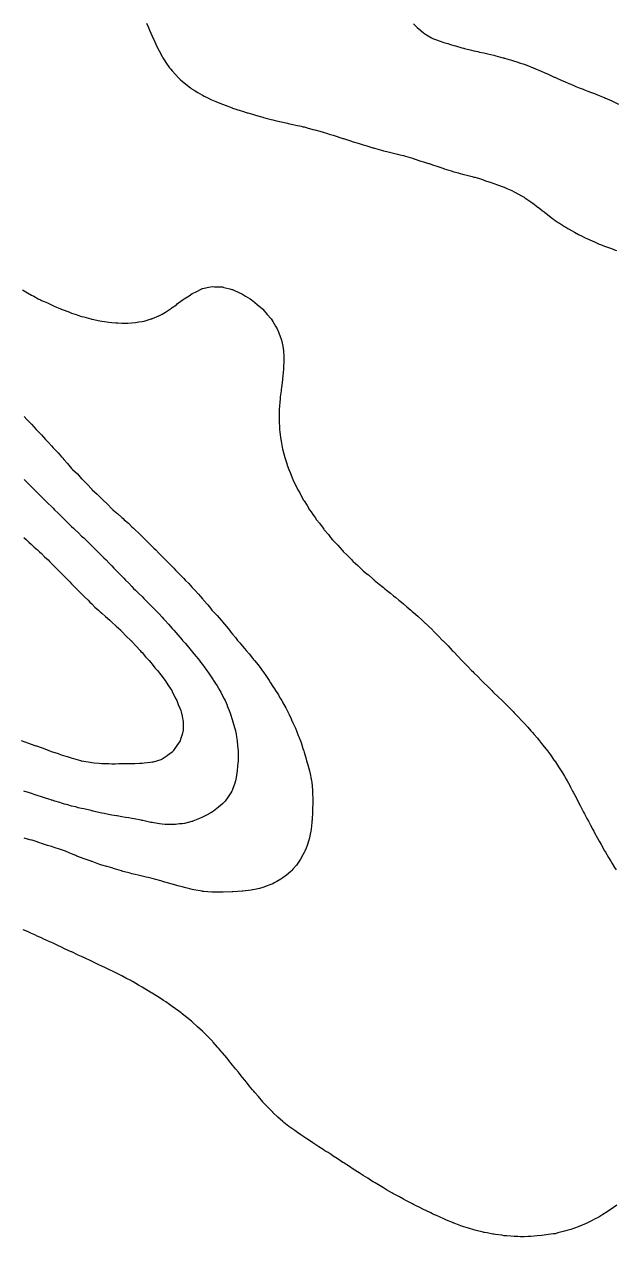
# Model space of a CAD drawing. Extents: x -717078 to -715000, y -984629 to -984000.
# Drawn here: x -715725.2 to -715666.4, y -984364.9 to -984244.2 of the extents above; entities that cross this region are included whole.
import ezdxf

# ---------------------------------------------------------------- set-up
doc = ezdxf.new("R2010")
doc.units = 0
doc.layers.add('buffer_B2_0_1_clip', color=7, linetype='Continuous')

msp = doc.modelspace()

# ---------------------------------------------------------------- linework, layer by layer
at = {"layer": 'buffer_B2_0_1_clip'}
for points in [[(-715713.04, -984244.04), (-715712.86, -984244.5), (-715712.75, -984244.75), (-715712.5, -984245.34), (-715712.45, -984245.45), (-715712.43, -984245.5), (-715712.37, -984245.63), (-715712.13, -984246.13), (-715711.96, -984246.5), (-715711.8, -984246.8), (-715711.5, -984247.37), (-715711.45, -984247.45), (-715711.43, -984247.5), (-715711.29, -984247.71), (-715711.06, -984248.06), (-715710.76, -984248.5), (-715710.64, -984248.64), (-715710.5, -984248.81), (-715710.17, -984249.17), (-715709.88, -984249.5), (-715709.68, -984249.68), (-715709.5, -984249.83), (-715709.13, -984250.13), (-715708.68, -984250.5), (-715708.57, -984250.57), (-715708.5, -984250.62), (-715708.21, -984250.79), (-715707.95, -984250.95), (-715707.5, -984251.21), (-715707.31, -984251.31), (-715706.96, -984251.5), (-715706.64, -984251.64), (-715706.5, -984251.71), (-715706.15, -984251.85), (-715705.94, -984251.94), (-715705.5, -984252.12), (-715705.23, -984252.23), (-715704.52, -984252.5), (-715704.51, -984252.51), (-715704.5, -984252.51), (-715704.49, -984252.51), (-715703.75, -984252.75), (-715703.5, -984252.83), (-715703.03, -984252.97), (-715702.98, -984252.98), (-715702.5, -984253.13), (-715702.21, -984253.21), (-715701.63, -984253.37), (-715701.5, -984253.41), (-715701.43, -984253.43), (-715701.17, -984253.5), (-715700.64, -984253.64), (-715700.5, -984253.67), (-715700.27, -984253.73), (-715699.84, -984253.84), (-715699.5, -984253.92), (-715699.02, -984254.02), (-715698.97, -984254.03), (-715698.5, -984254.14), (-715698.2, -984254.2), (-715697.68, -984254.32), (-715697.5, -984254.36), (-715697.39, -984254.39), (-715696.99, -984254.5), (-715696.6, -984254.6), (-715696.5, -984254.63), (-715696.32, -984254.68), (-715695.82, -984254.82), (-715695.5, -984254.92), (-715695.05, -984255.05), (-715694.9, -984255.1), (-715694.5, -984255.22), (-715694.28, -984255.28), (-715693.62, -984255.5), (-715693.53, -984255.53), (-715693.5, -984255.54), (-715693.45, -984255.55), (-715692.77, -984255.77), (-715692.5, -984255.86), (-715692.01, -984256.01), (-715691.99, -984256.01), (-715691.5, -984256.16), (-715691.24, -984256.24), (-715690.55, -984256.45), (-715690.5, -984256.47), (-715690.47, -984256.47), (-715690.39, -984256.5), (-715689.7, -984256.7), (-715689.5, -984256.76), (-715689.16, -984256.84), (-715688.9, -984256.9), (-715688.5, -984256.99), (-715688.09, -984257.09), (-715687.85, -984257.15), (-715687.5, -984257.24), (-715687.29, -984257.29), (-715686.6, -984257.5), (-715686.52, -984257.52), (-715686.5, -984257.53), (-715686.45, -984257.55), (-715685.78, -984257.78), (-715685.5, -984257.87), (-715685.02, -984258.02), (-715684.96, -984258.04), (-715684.5, -984258.19), (-715684.27, -984258.27), (-715683.57, -984258.5), (-715683.52, -984258.52), (-715683.5, -984258.52), (-715683.46, -984258.54), (-715682.76, -984258.76), (-715682.5, -984258.85), (-715682.03, -984258.97), (-715681.98, -984258.98), (-715681.5, -984259.11), (-715681.19, -984259.19), (-715680.67, -984259.33), (-715680.5, -984259.37), (-715680.4, -984259.4), (-715680.05, -984259.5), (-715679.63, -984259.63), (-715679.5, -984259.68), (-715679.23, -984259.77), (-715678.89, -984259.89), (-715678.5, -984260.03), (-715678.15, -984260.15), (-715677.68, -984260.32), (-715677.5, -984260.39), (-715677.42, -984260.42), (-715677.22, -984260.5), (-715676.73, -984260.73), (-715676.5, -984260.83), (-715676.07, -984261.07), (-715675.75, -984261.25), (-715675.5, -984261.39), (-715675.43, -984261.43), (-715675.32, -984261.5), (-715674.83, -984261.83), (-715674.5, -984262.06), (-715674.26, -984262.26), (-715673.95, -984262.5), (-715673.7, -984262.7), (-715673.5, -984262.85), (-715673.14, -984263.14), (-715672.67, -984263.5), (-715672.57, -984263.57), (-715672.5, -984263.62), (-715672.11, -984263.89), (-715671.98, -984263.98), (-715671.5, -984264.29), (-715671.37, -984264.37), (-715671.15, -984264.5), (-715670.74, -984264.74), (-715670.5, -984264.87), (-715670.09, -984265.09), (-715669.74, -984265.26), (-715669.5, -984265.39), (-715669.42, -984265.42), (-715669.25, -984265.5), (-715668.74, -984265.74), (-715668.5, -984265.84), (-715668.04, -984266.04), (-715667.92, -984266.08), (-715667.5, -984266.25), (-715667.32, -984266.32), (-715666.81, -984266.5), (-715666.59, -984266.59), (-715666.5, -984266.62), (-715666.31, -984266.69)], [(-715686.5, -984244.12), (-715686.31, -984244.31), (-715686.14, -984244.5), (-715685.78, -984244.78), (-715685.5, -984245), (-715685.2, -984245.2), (-715684.72, -984245.5), (-715684.57, -984245.57), (-715684.5, -984245.61), (-715684.32, -984245.68), (-715683.85, -984245.85), (-715683.5, -984245.98), (-715683.09, -984246.09), (-715682.82, -984246.18), (-715682.5, -984246.27), (-715682.32, -984246.32), (-715681.71, -984246.5), (-715681.54, -984246.54), (-715681.5, -984246.55), (-715681.43, -984246.57), (-715680.74, -984246.74), (-715680.5, -984246.8), (-715680.11, -984246.89), (-715679.93, -984246.93), (-715679.5, -984247.02), (-715679.11, -984247.11), (-715678.82, -984247.18), (-715678.5, -984247.25), (-715678.3, -984247.3), (-715677.62, -984247.5), (-715677.52, -984247.52), (-715677.5, -984247.53), (-715677.46, -984247.54), (-715676.75, -984247.75), (-715676.02, -984247.98), (-715675.99, -984247.99), (-715675.5, -984248.15), (-715675.24, -984248.24), (-715674.6, -984248.5), (-715674.53, -984248.53), (-715674.5, -984248.54), (-715674.44, -984248.56), (-715673.82, -984248.82), (-715673.5, -984248.96), (-715673.12, -984249.12), (-715672.65, -984249.35), (-715672.5, -984249.42), (-715672.44, -984249.44), (-715672.33, -984249.5), (-715671.75, -984249.75), (-715671.5, -984249.87), (-715671.05, -984250.05), (-715670.86, -984250.14), (-715670.5, -984250.3), (-715670.36, -984250.36), (-715670.02, -984250.5), (-715669.64, -984250.64), (-715669.5, -984250.7), (-715669.18, -984250.82), (-715668.91, -984250.91), (-715668.5, -984251.07), (-715668.19, -984251.19), (-715667.53, -984251.47), (-715667.5, -984251.48), (-715667.49, -984251.49), (-715667.46, -984251.5), (-715666.79, -984251.79), (-715666.5, -984251.93), (-715666.11, -984252.11)], [(-715725.4, -984270.6), (-715724.89, -984270.89), (-715724.5, -984271.13), (-715724.25, -984271.25), (-715723.81, -984271.5), (-715723.6, -984271.6), (-715723.5, -984271.65), (-715723.22, -984271.78), (-715722.91, -984271.91), (-715722.5, -984272.11), (-715722.22, -984272.22), (-715721.6, -984272.5), (-715721.53, -984272.53), (-715721.5, -984272.54), (-715721.43, -984272.57), (-715720.79, -984272.79), (-715720.5, -984272.92), (-715720.05, -984273.05), (-715719.88, -984273.12), (-715719.5, -984273.25), (-715719.29, -984273.29), (-715718.58, -984273.5), (-715718.52, -984273.52), (-715718.5, -984273.52), (-715718.47, -984273.53), (-715717.68, -984273.68), (-715717.5, -984273.73), (-715717.23, -984273.77), (-715716.81, -984273.81), (-715716.5, -984273.87), (-715716.1, -984273.9), (-715715.9, -984273.9), (-715715.5, -984273.93), (-715715.07, -984273.93), (-715714.91, -984273.91), (-715714.5, -984273.9), (-715714.13, -984273.87), (-715713.8, -984273.8), (-715713.5, -984273.76), (-715713.28, -984273.72), (-715712.58, -984273.5), (-715712.52, -984273.48), (-715712.5, -984273.47), (-715712.45, -984273.45), (-715711.82, -984273.18), (-715711.5, -984273.01), (-715711.17, -984272.83), (-715710.68, -984272.5), (-715710.57, -984272.43), (-715710.5, -984272.37), (-715710.08, -984272.08), (-715709.99, -984272.01), (-715709.5, -984271.63), (-715709.42, -984271.58), (-715709.31, -984271.5), (-715708.81, -984271.19), (-715708.5, -984270.98), (-715708.18, -984270.82), (-715707.55, -984270.5), (-715707.52, -984270.48), (-715707.5, -984270.48), (-715707.47, -984270.47), (-715706.69, -984270.31), (-715706.5, -984270.28), (-715706.29, -984270.29), (-715705.69, -984270.31), (-715705.5, -984270.32), (-715705.36, -984270.36), (-715704.76, -984270.5), (-715704.56, -984270.56), (-715704.5, -984270.57), (-715704.36, -984270.64), (-715703.87, -984270.87), (-715703.5, -984271.04), (-715703.22, -984271.22), (-715702.74, -984271.5), (-715702.6, -984271.6), (-715702.5, -984271.67), (-715702.06, -984272.06), (-715701.52, -984272.5), (-715701.51, -984272.51), (-715701.5, -984272.53), (-715701.06, -984273.06), (-715700.65, -984273.5), (-715700.6, -984273.6), (-715700.5, -984273.74), (-715700.22, -984274.22), (-715700.05, -984274.5), (-715699.89, -984274.89), (-715699.75, -984275.25), (-715699.65, -984275.5), (-715699.62, -984275.62), (-715699.5, -984276.21), (-715699.45, -984276.45), (-715699.45, -984276.5), (-715699.44, -984276.56), (-715699.41, -984277.41), (-715699.41, -984277.5), (-715699.41, -984277.59), (-715699.44, -984278.44), (-715699.44, -984278.5), (-715699.5, -984279.18), (-715699.53, -984279.47), (-715699.53, -984279.5), (-715699.54, -984279.54), (-715699.64, -984280.36), (-715699.65, -984280.5), (-715699.67, -984280.67), (-715699.75, -984281.26), (-715699.77, -984281.5), (-715699.79, -984281.79), (-715699.83, -984282.17), (-715699.85, -984282.5), (-715699.85, -984282.85), (-715699.86, -984283.14), (-715699.87, -984283.5), (-715699.85, -984283.85), (-715699.84, -984284.16), (-715699.82, -984284.5), (-715699.78, -984284.78), (-715699.73, -984285.27), (-715699.7, -984285.5), (-715699.66, -984285.66), (-715699.52, -984286.48), (-715699.51, -984286.5), (-715699.51, -984286.51), (-715699.5, -984286.55), (-715699.29, -984287.29), (-715699.24, -984287.5), (-715699.11, -984287.89), (-715699.05, -984288.05), (-715698.91, -984288.5), (-715698.78, -984288.78), (-715698.51, -984289.49), (-715698.5, -984289.5), (-715698.5, -984289.5), (-715698.5, -984289.51), (-715698.16, -984290.16), (-715698.01, -984290.5), (-715697.82, -984290.82), (-715697.5, -984291.43), (-715697.47, -984291.47), (-715697.46, -984291.5), (-715697.39, -984291.61), (-715697.08, -984292.08), (-715696.83, -984292.5), (-715696.69, -984292.69), (-715696.5, -984292.98), (-715696.28, -984293.28), (-715696.14, -984293.5), (-715695.85, -984293.85), (-715695.5, -984294.34), (-715695.43, -984294.43), (-715695.38, -984294.5), (-715694.97, -984294.97), (-715694.75, -984295.25), (-715694.55, -984295.5), (-715694.53, -984295.53), (-715694.5, -984295.55), (-715694.04, -984296.04), (-715693.64, -984296.5), (-715693.57, -984296.57), (-715693.5, -984296.64), (-715693.06, -984297.06), (-715692.64, -984297.5), (-715692.57, -984297.57), (-715692.5, -984297.64), (-715692.05, -984298.05), (-715691.57, -984298.5), (-715691.53, -984298.53), (-715691.5, -984298.57), (-715691.13, -984298.87), (-715690.99, -984298.99), (-715690.5, -984299.42), (-715690.45, -984299.45), (-715690.4, -984299.5), (-715689.9, -984299.9), (-715689.5, -984300.25), (-715689.36, -984300.36), (-715689.19, -984300.5), (-715688.8, -984300.8), (-715688.5, -984301.07), (-715688.25, -984301.25), (-715687.95, -984301.5), (-715687.7, -984301.7), (-715687.5, -984301.88), (-715687.15, -984302.15), (-715686.76, -984302.5), (-715686.62, -984302.62), (-715686.5, -984302.73), (-715686.08, -984303.08), (-715685.64, -984303.5), (-715685.57, -984303.57), (-715685.5, -984303.63), (-715685.04, -984304.04), (-715684.59, -984304.5), (-715684.55, -984304.55), (-715684.5, -984304.59), (-715684.04, -984305.04), (-715683.61, -984305.5), (-715683.55, -984305.55), (-715683.5, -984305.61), (-715683.05, -984306.05), (-715682.65, -984306.5), (-715682.57, -984306.57), (-715682.5, -984306.65), (-715682.08, -984307.08), (-715681.69, -984307.5), (-715681.6, -984307.6), (-715681.5, -984307.7), (-715681.1, -984308.1), (-715680.72, -984308.5), (-715680.61, -984308.61), (-715680.5, -984308.73), (-715680.11, -984309.11), (-715679.74, -984309.5), (-715679.62, -984309.62), (-715679.5, -984309.74), (-715679.11, -984310.11), (-715678.71, -984310.5), (-715678.61, -984310.61), (-715678.5, -984310.72), (-715678.1, -984311.1), (-715677.69, -984311.5), (-715677.6, -984311.6), (-715677.5, -984311.7), (-715677.09, -984312.09), (-715676.69, -984312.5), (-715676.6, -984312.6), (-715676.5, -984312.71), (-715676.1, -984313.1), (-715675.73, -984313.5), (-715675.62, -984313.62), (-715675.5, -984313.76), (-715675.14, -984314.14), (-715674.82, -984314.5), (-715674.67, -984314.67), (-715674.5, -984314.88), (-715674.21, -984315.21), (-715673.96, -984315.5), (-715673.76, -984315.76), (-715673.5, -984316.09), (-715673.32, -984316.32), (-715673.18, -984316.5), (-715672.89, -984316.89), (-715672.5, -984317.45), (-715672.48, -984317.48), (-715672.46, -984317.5), (-715672.39, -984317.61), (-715672.08, -984318.08), (-715671.81, -984318.5), (-715671.69, -984318.69), (-715671.5, -984319.02), (-715671.32, -984319.32), (-715671.22, -984319.5), (-715670.96, -984319.96), (-715670.88, -984320.12), (-715670.68, -984320.5), (-715670.62, -984320.62), (-715670.5, -984320.84), (-715670.27, -984321.27), (-715670.15, -984321.5), (-715669.93, -984321.93), (-715669.78, -984322.22), (-715669.59, -984322.59), (-715669.5, -984322.76), (-715669.25, -984323.25), (-715669.11, -984323.5), (-715668.9, -984323.9), (-715668.68, -984324.32), (-715668.58, -984324.5), (-715668.5, -984324.65), (-715668.2, -984325.2), (-715668.03, -984325.5), (-715667.84, -984325.84), (-715667.5, -984326.45), (-715667.48, -984326.48), (-715667.47, -984326.5), (-715667.42, -984326.58), (-715667.11, -984327.11), (-715666.87, -984327.5), (-715666.73, -984327.73), (-715666.5, -984328.12), (-715666.35, -984328.35)], [(-715725.21, -984283.21), (-715724.96, -984283.5), (-715724.73, -984283.73), (-715724.5, -984283.97), (-715724.24, -984284.24), (-715724.02, -984284.5), (-715723.76, -984284.76), (-715723.5, -984285.05), (-715723.28, -984285.28), (-715723.09, -984285.5), (-715722.79, -984285.79), (-715722.5, -984286.13), (-715722.32, -984286.32), (-715722.16, -984286.5), (-715721.84, -984286.84), (-715721.5, -984287.24), (-715721.37, -984287.37), (-715721.27, -984287.5), (-715720.9, -984287.9), (-715720.5, -984288.39), (-715720.45, -984288.45), (-715720.4, -984288.5), (-715719.93, -984288.93), (-715719.5, -984289.41), (-715719.45, -984289.45), (-715719.41, -984289.5), (-715718.95, -984289.95), (-715718.5, -984290.46), (-715718.48, -984290.48), (-715718.46, -984290.5), (-715717.95, -984290.95), (-715717.5, -984291.41), (-715717.45, -984291.45), (-715717.41, -984291.5), (-715716.93, -984291.93), (-715716.5, -984292.4), (-715716.45, -984292.45), (-715716.39, -984292.5), (-715715.9, -984292.9), (-715715.5, -984293.28), (-715715.38, -984293.38), (-715715.26, -984293.5), (-715714.85, -984293.85), (-715714.5, -984294.19), (-715714.34, -984294.34), (-715714.18, -984294.5), (-715713.82, -984294.82), (-715713.5, -984295.15), (-715713.32, -984295.32), (-715713.14, -984295.5), (-715712.81, -984295.81), (-715712.5, -984296.14), (-715712.31, -984296.31), (-715712.14, -984296.5), (-715711.81, -984296.81), (-715711.5, -984297.15), (-715711.32, -984297.32), (-715711.15, -984297.5), (-715710.82, -984297.82), (-715710.5, -984298.16), (-715710.33, -984298.33), (-715710.16, -984298.5), (-715709.83, -984298.83), (-715709.5, -984299.19), (-715709.34, -984299.34), (-715709.2, -984299.5), (-715708.85, -984299.85), (-715708.5, -984300.25), (-715708.37, -984300.37), (-715708.26, -984300.5), (-715707.89, -984300.89), (-715707.5, -984301.36), (-715707.43, -984301.43), (-715707.38, -984301.5), (-715706.96, -984301.96), (-715706.7, -984302.3), (-715706.54, -984302.5), (-715706.52, -984302.52), (-715706.5, -984302.55), (-715706.03, -984303.03), (-715705.63, -984303.5), (-715705.57, -984303.57), (-715705.5, -984303.66), (-715705.11, -984304.11), (-715704.81, -984304.5), (-715704.67, -984304.67), (-715704.5, -984304.89), (-715704.21, -984305.21), (-715703.99, -984305.5), (-715703.76, -984305.76), (-715703.5, -984306.09), (-715703.3, -984306.3), (-715703.15, -984306.5), (-715702.84, -984306.84), (-715702.5, -984307.28), (-715702.4, -984307.4), (-715702.31, -984307.5), (-715701.95, -984307.95), (-715701.69, -984308.31), (-715701.55, -984308.5), (-715701.53, -984308.53), (-715701.5, -984308.58), (-715701.11, -984309.11), (-715700.87, -984309.5), (-715700.73, -984309.73), (-715700.5, -984310.1), (-715700.33, -984310.33), (-715700.22, -984310.5), (-715699.94, -984310.94), (-715699.78, -984311.22), (-715699.61, -984311.5), (-715699.57, -984311.57), (-715699.5, -984311.72), (-715699.21, -984312.21), (-715699.07, -984312.5), (-715698.88, -984312.88), (-715698.67, -984313.33), (-715698.59, -984313.5), (-715698.56, -984313.56), (-715698.5, -984313.71), (-715698.25, -984314.25), (-715698.14, -984314.5), (-715697.96, -984314.96), (-715697.9, -984315.1), (-715697.74, -984315.5), (-715697.68, -984315.68), (-715697.5, -984316.26), (-715697.44, -984316.44), (-715697.42, -984316.5), (-715697.38, -984316.62), (-715697.21, -984317.21), (-715697.13, -984317.5), (-715696.99, -984317.99), (-715696.98, -984318.02), (-715696.84, -984318.5), (-715696.78, -984318.78), (-715696.67, -984319.33), (-715696.64, -984319.5), (-715696.62, -984319.62), (-715696.54, -984320.46), (-715696.54, -984320.5), (-715696.54, -984320.54), (-715696.51, -984321.49), (-715696.51, -984321.5), (-715696.51, -984321.51), (-715696.54, -984322.46), (-715696.54, -984322.5), (-715696.54, -984322.54), (-715696.59, -984323.41), (-715696.6, -984323.5), (-715696.62, -984323.62), (-715696.69, -984324.31), (-715696.72, -984324.5), (-715696.78, -984324.78), (-715696.85, -984325.15), (-715696.93, -984325.5), (-715697.08, -984325.92), (-715697.19, -984326.19), (-715697.31, -984326.5), (-715697.37, -984326.63), (-715697.5, -984326.86), (-715697.73, -984327.27), (-715697.88, -984327.5), (-715698.13, -984327.87), (-715698.5, -984328.29), (-715698.6, -984328.4), (-715698.71, -984328.5), (-715699.13, -984328.87), (-715699.5, -984329.14), (-715699.71, -984329.29), (-715700.08, -984329.5), (-715700.35, -984329.65), (-715700.5, -984329.73), (-715700.88, -984329.88), (-715701.05, -984329.95), (-715701.5, -984330.11), (-715701.8, -984330.2), (-715702.29, -984330.29), (-715702.5, -984330.34), (-715702.64, -984330.36), (-715703.46, -984330.46), (-715703.5, -984330.47), (-715703.53, -984330.47), (-715703.96, -984330.5), (-715704.46, -984330.54), (-715704.5, -984330.54), (-715704.54, -984330.54), (-715705.42, -984330.58), (-715705.5, -984330.58), (-715705.58, -984330.58), (-715706.43, -984330.57), (-715706.5, -984330.57), (-715706.57, -984330.57), (-715707.34, -984330.5), (-715707.49, -984330.49), (-715707.5, -984330.49), (-715707.52, -984330.48), (-715708.33, -984330.33), (-715708.5, -984330.31), (-715708.76, -984330.24), (-715709.13, -984330.13), (-715709.5, -984330.04), (-715709.93, -984329.93), (-715710.12, -984329.88), (-715710.5, -984329.79), (-715710.72, -984329.72), (-715711.47, -984329.5), (-715711.49, -984329.49), (-715711.5, -984329.49), (-715711.51, -984329.49), (-715712.27, -984329.27), (-715712.5, -984329.2), (-715712.89, -984329.11), (-715713.07, -984329.07), (-715713.5, -984328.97), (-715713.88, -984328.88), (-715714.19, -984328.81), (-715714.5, -984328.74), (-715714.69, -984328.69), (-715715.36, -984328.5), (-715715.47, -984328.47), (-715715.5, -984328.46), (-715715.55, -984328.45), (-715716.24, -984328.24), (-715716.5, -984328.16), (-715716.97, -984328.03), (-715717.01, -984328.01), (-715717.5, -984327.87), (-715717.78, -984327.78), (-715718.47, -984327.53), (-715718.5, -984327.52), (-715718.51, -984327.51), (-715718.54, -984327.5), (-715719.24, -984327.24), (-715719.5, -984327.14), (-715719.97, -984326.97), (-715720.08, -984326.92), (-715720.5, -984326.76), (-715720.68, -984326.68), (-715721.1, -984326.5), (-715721.39, -984326.39), (-715721.5, -984326.36), (-715721.71, -984326.29), (-715722.15, -984326.15), (-715722.5, -984326.04), (-715722.91, -984325.91), (-715723.18, -984325.82), (-715723.5, -984325.71), (-715723.66, -984325.66), (-715724.12, -984325.5), (-715724.41, -984325.41), (-715724.5, -984325.39), (-715724.65, -984325.35), (-715725.21, -984325.21)], [(-715725.22, -984289.5), (-715724.86, -984289.86), (-715724.5, -984290.2), (-715724.35, -984290.35), (-715724.2, -984290.5), (-715723.85, -984290.85), (-715723.5, -984291.2), (-715723.35, -984291.35), (-715723.2, -984291.5), (-715722.85, -984291.85), (-715722.5, -984292.19), (-715722.35, -984292.35), (-715722.19, -984292.5), (-715721.84, -984292.84), (-715721.5, -984293.18), (-715721.34, -984293.34), (-715721.17, -984293.5), (-715720.83, -984293.83), (-715720.5, -984294.15), (-715720.32, -984294.32), (-715720.14, -984294.5), (-715719.81, -984294.81), (-715719.5, -984295.12), (-715719.3, -984295.3), (-715719.1, -984295.5), (-715718.8, -984295.8), (-715718.5, -984296.09), (-715718.29, -984296.29), (-715718.08, -984296.5), (-715717.79, -984296.79), (-715717.5, -984297.08), (-715717.29, -984297.29), (-715717.08, -984297.5), (-715716.79, -984297.79), (-715716.5, -984298.09), (-715716.3, -984298.3), (-715716.1, -984298.5), (-715715.8, -984298.8), (-715715.5, -984299.12), (-715715.31, -984299.31), (-715715.13, -984299.5), (-715714.82, -984299.82), (-715714.5, -984300.15), (-715714.33, -984300.33), (-715714.16, -984300.5), (-715713.82, -984300.82), (-715713.5, -984301.14), (-715713.32, -984301.32), (-715713.15, -984301.5), (-715712.82, -984301.82), (-715712.5, -984302.16), (-715712.33, -984302.33), (-715712.17, -984302.5), (-715711.84, -984302.84), (-715711.5, -984303.2), (-715711.35, -984303.35), (-715711.22, -984303.5), (-715710.88, -984303.88), (-715710.5, -984304.31), (-715710.41, -984304.41), (-715710.34, -984304.5), (-715709.94, -984304.94), (-715709.5, -984305.46), (-715709.48, -984305.48), (-715709.46, -984305.5), (-715709.22, -984305.78), (-715709.01, -984306.01), (-715708.61, -984306.5), (-715708.56, -984306.56), (-715708.5, -984306.63), (-715708.11, -984307.11), (-715707.79, -984307.5), (-715707.67, -984307.67), (-715707.5, -984307.89), (-715707.24, -984308.24), (-715707.04, -984308.5), (-715706.82, -984308.82), (-715706.5, -984309.33), (-715706.43, -984309.43), (-715706.38, -984309.5), (-715706.19, -984309.81), (-715706.04, -984310.04), (-715705.77, -984310.5), (-715705.67, -984310.67), (-715705.5, -984311.01), (-715705.33, -984311.33), (-715705.23, -984311.5), (-715705.04, -984311.96), (-715705.02, -984312.02), (-715704.82, -984312.5), (-715704.74, -984312.74), (-715704.5, -984313.48), (-715704.5, -984313.5), (-715704.49, -984313.5), (-715704.49, -984313.51), (-715704.27, -984314.27), (-715704.21, -984314.5), (-715704.15, -984314.85), (-715704.1, -984315.1), (-715704.03, -984315.5), (-715703.99, -984315.99), (-715703.99, -984316.01), (-715703.95, -984316.5), (-715703.95, -984316.95), (-715703.95, -984317.05), (-715703.95, -984317.5), (-715703.99, -984317.99), (-715703.99, -984318.01), (-715704.03, -984318.5), (-715704.09, -984318.91), (-715704.14, -984319.14), (-715704.21, -984319.5), (-715704.27, -984319.73), (-715704.5, -984320.34), (-715704.54, -984320.46), (-715704.57, -984320.5), (-715704.68, -984320.68), (-715704.92, -984321.08), (-715705.24, -984321.5), (-715705.36, -984321.64), (-715705.5, -984321.77), (-715705.88, -984322.12), (-715706.38, -984322.5), (-715706.45, -984322.55), (-715706.5, -984322.58), (-715706.67, -984322.67), (-715707.09, -984322.91), (-715707.5, -984323.11), (-715707.77, -984323.23), (-715708.44, -984323.5), (-715708.48, -984323.52), (-715708.5, -984323.52), (-715708.53, -984323.53), (-715709.28, -984323.72), (-715709.5, -984323.76), (-715709.78, -984323.78), (-715710.18, -984323.82), (-715710.5, -984323.85), (-715710.83, -984323.83), (-715711.18, -984323.82), (-715711.5, -984323.8), (-715711.76, -984323.76), (-715712.32, -984323.68), (-715712.5, -984323.65), (-715712.62, -984323.62), (-715713.14, -984323.5), (-715713.43, -984323.43), (-715713.5, -984323.42), (-715713.59, -984323.41), (-715714.27, -984323.27), (-715714.5, -984323.23), (-715714.82, -984323.18), (-715715.13, -984323.13), (-715715.5, -984323.06), (-715715.98, -984322.98), (-715716.02, -984322.98), (-715716.5, -984322.9), (-715716.83, -984322.83), (-715717.25, -984322.75), (-715717.5, -984322.7), (-715717.66, -984322.66), (-715718.34, -984322.5), (-715718.47, -984322.47), (-715718.5, -984322.46), (-715718.55, -984322.45), (-715719.29, -984322.29), (-715719.5, -984322.24), (-715719.84, -984322.16), (-715720.09, -984322.09), (-715720.5, -984322), (-715720.89, -984321.89), (-715721.2, -984321.8), (-715721.5, -984321.72), (-715721.66, -984321.66), (-715722.18, -984321.5), (-715722.42, -984321.42), (-715722.5, -984321.4), (-715722.65, -984321.35), (-715723.19, -984321.19), (-715723.5, -984321.09), (-715723.94, -984320.94), (-715724.11, -984320.89), (-715724.5, -984320.76), (-715724.69, -984320.69), (-715725.24, -984320.5)], [(-715725.26, -984295.26), (-715724.99, -984295.5), (-715724.74, -984295.74), (-715724.5, -984295.95), (-715724.21, -984296.21), (-715723.89, -984296.5), (-715723.69, -984296.69), (-715723.5, -984296.87), (-715723.18, -984297.18), (-715722.84, -984297.5), (-715722.67, -984297.67), (-715722.5, -984297.84), (-715722.17, -984298.17), (-715721.83, -984298.5), (-715721.67, -984298.67), (-715721.5, -984298.84), (-715721.18, -984299.18), (-715720.85, -984299.5), (-715720.68, -984299.68), (-715720.5, -984299.86), (-715720.19, -984300.19), (-715719.87, -984300.5), (-715719.69, -984300.69), (-715719.5, -984300.88), (-715719.19, -984301.19), (-715718.87, -984301.5), (-715718.69, -984301.69), (-715718.5, -984301.86), (-715718.18, -984302.18), (-715717.82, -984302.5), (-715717.66, -984302.66), (-715717.5, -984302.79), (-715717.13, -984303.13), (-715716.69, -984303.5), (-715716.59, -984303.59), (-715716.5, -984303.68), (-715716.08, -984304.08), (-715715.61, -984304.5), (-715715.56, -984304.56), (-715715.5, -984304.61), (-715715.07, -984305.07), (-715714.6, -984305.5), (-715714.56, -984305.56), (-715714.5, -984305.61), (-715714.09, -984306.09), (-715713.67, -984306.5), (-715713.6, -984306.6), (-715713.5, -984306.7), (-715713.14, -984307.14), (-715712.8, -984307.5), (-715712.67, -984307.67), (-715712.5, -984307.86), (-715712.22, -984308.22), (-715711.96, -984308.5), (-715711.77, -984308.77), (-715711.5, -984309.09), (-715711.33, -984309.33), (-715711.2, -984309.5), (-715710.94, -984309.94), (-715710.64, -984310.36), (-715710.54, -984310.5), (-715710.53, -984310.53), (-715710.5, -984310.58), (-715710.21, -984311.21), (-715710.05, -984311.5), (-715709.9, -984311.9), (-715709.74, -984312.26), (-715709.64, -984312.5), (-715709.61, -984312.61), (-715709.5, -984313.06), (-715709.43, -984313.43), (-715709.41, -984313.5), (-715709.41, -984313.59), (-715709.42, -984314.42), (-715709.41, -984314.5), (-715709.43, -984314.57), (-715709.5, -984314.87), (-715709.66, -984315.34), (-715709.72, -984315.5), (-715710.03, -984315.97), (-715710.16, -984316.16), (-715710.4, -984316.5), (-715710.44, -984316.56), (-715710.5, -984316.62), (-715710.95, -984316.95), (-715711.01, -984316.99), (-715711.5, -984317.34), (-715711.62, -984317.38), (-715711.96, -984317.5), (-715712.38, -984317.62), (-715712.5, -984317.64), (-715712.66, -984317.66), (-715713.27, -984317.73), (-715713.5, -984317.75), (-715713.76, -984317.76), (-715714.22, -984317.78), (-715714.5, -984317.79), (-715714.79, -984317.79), (-715715.19, -984317.81), (-715715.5, -984317.81), (-715715.81, -984317.81), (-715716.18, -984317.82), (-715716.5, -984317.82), (-715716.81, -984317.81), (-715717.19, -984317.81), (-715717.5, -984317.8), (-715717.77, -984317.77), (-715718.27, -984317.73), (-715718.5, -984317.71), (-715718.67, -984317.67), (-715719.47, -984317.53), (-715719.5, -984317.52), (-715719.52, -984317.52), (-715719.57, -984317.5), (-715720.28, -984317.28), (-715720.5, -984317.22), (-715720.9, -984317.1), (-715721.05, -984317.05), (-715721.5, -984316.92), (-715721.81, -984316.81), (-715722.37, -984316.63), (-715722.5, -984316.59), (-715722.56, -984316.56), (-715722.73, -984316.5), (-715723.28, -984316.28), (-715723.5, -984316.21), (-715723.95, -984316.05), (-715724.02, -984316.02), (-715724.5, -984315.86), (-715724.76, -984315.76), (-715725.47, -984315.5)], [(-715666.28, -984361.72), (-715666.86, -984362.14), (-715667.4, -984362.5), (-715667.46, -984362.54), (-715667.5, -984362.57), (-715667.66, -984362.66), (-715668.08, -984362.92), (-715668.5, -984363.14), (-715668.73, -984363.27), (-715669.21, -984363.5), (-715669.4, -984363.6), (-715669.5, -984363.64), (-715669.72, -984363.72), (-715670.12, -984363.88), (-715670.5, -984364.02), (-715670.86, -984364.14), (-715671.26, -984364.26), (-715671.5, -984364.33), (-715671.63, -984364.37), (-715672.15, -984364.5), (-715672.43, -984364.57), (-715672.5, -984364.58), (-715672.6, -984364.6), (-715673.3, -984364.7), (-715673.5, -984364.73), (-715673.75, -984364.75), (-715674.2, -984364.8), (-715674.5, -984364.83), (-715674.85, -984364.85), (-715675.14, -984364.86), (-715675.5, -984364.88), (-715675.87, -984364.87), (-715676.14, -984364.86), (-715676.5, -984364.86), (-715676.82, -984364.82), (-715677.21, -984364.79), (-715677.5, -984364.77), (-715677.73, -984364.73), (-715678.35, -984364.65), (-715678.5, -984364.63), (-715678.61, -984364.61), (-715679.18, -984364.5), (-715679.45, -984364.45), (-715679.5, -984364.45), (-715679.57, -984364.43), (-715680.26, -984364.26), (-715680.5, -984364.2), (-715680.94, -984364.06), (-715681.03, -984364.03), (-715681.5, -984363.89), (-715681.78, -984363.78), (-715682.47, -984363.53), (-715682.5, -984363.52), (-715682.51, -984363.51), (-715682.54, -984363.5), (-715683.21, -984363.21), (-715683.5, -984363.1), (-715683.91, -984362.91), (-715684.23, -984362.77), (-715684.5, -984362.65), (-715684.6, -984362.6), (-715684.79, -984362.5), (-715685.27, -984362.27), (-715685.5, -984362.16), (-715685.94, -984361.94), (-715686.17, -984361.83), (-715686.5, -984361.67), (-715686.61, -984361.61), (-715686.8, -984361.5), (-715687.26, -984361.26), (-715687.5, -984361.14), (-715687.91, -984360.91), (-715688.3, -984360.7), (-715688.5, -984360.59), (-715688.56, -984360.56), (-715688.65, -984360.5), (-715689.19, -984360.19), (-715689.5, -984360.01), (-715689.81, -984359.81), (-715690.32, -984359.5), (-715690.44, -984359.44), (-715690.5, -984359.4), (-715690.77, -984359.23), (-715691.05, -984359.05), (-715691.5, -984358.77), (-715691.91, -984358.5), (-715692.5, -984358.14), (-715692.88, -984357.88), (-715693.48, -984357.5), (-715693.49, -984357.49), (-715693.5, -984357.49), (-715693.53, -984357.47), (-715694.1, -984357.1), (-715694.5, -984356.84), (-715694.7, -984356.7), (-715695, -984356.5), (-715695.31, -984356.31), (-715695.5, -984356.18), (-715695.91, -984355.91), (-715696.41, -984355.59), (-715696.5, -984355.53), (-715696.52, -984355.52), (-715696.54, -984355.5), (-715697.12, -984355.12), (-715697.5, -984354.87), (-715697.72, -984354.72), (-715698.04, -984354.5), (-715698.31, -984354.31), (-715698.5, -984354.18), (-715698.89, -984353.89), (-715699.38, -984353.5), (-715699.45, -984353.45), (-715699.5, -984353.4), (-715699.98, -984352.98), (-715700.49, -984352.5), (-715700.5, -984352.5), (-715700.5, -984352.49), (-715700.99, -984351.99), (-715701.44, -984351.5), (-715701.47, -984351.47), (-715701.5, -984351.43), (-715701.93, -984350.93), (-715702.29, -984350.5), (-715702.39, -984350.39), (-715702.5, -984350.26), (-715702.84, -984349.84), (-715703.1, -984349.5), (-715703.29, -984349.29), (-715703.5, -984349.03), (-715703.73, -984348.73), (-715703.9, -984348.5), (-715704.18, -984348.18), (-715704.5, -984347.79), (-715704.62, -984347.62), (-715704.72, -984347.5), (-715705.08, -984347.08), (-715705.5, -984346.56), (-715705.53, -984346.53), (-715705.55, -984346.5), (-715705.9, -984346.1), (-715705.99, -984345.99), (-715706.42, -984345.5), (-715706.46, -984345.46), (-715706.5, -984345.42), (-715706.95, -984344.95), (-715707.38, -984344.5), (-715707.45, -984344.45), (-715707.5, -984344.4), (-715707.97, -984343.97), (-715708.48, -984343.5), (-715708.49, -984343.49), (-715708.5, -984343.49), (-715708.57, -984343.43), (-715709.05, -984343.05), (-715709.5, -984342.68), (-715709.6, -984342.6), (-715709.73, -984342.5), (-715710.18, -984342.18), (-715710.5, -984341.94), (-715710.76, -984341.76), (-715711.12, -984341.5), (-715711.35, -984341.35), (-715711.5, -984341.26), (-715711.97, -984340.97), (-715712.14, -984340.86), (-715712.5, -984340.63), (-715712.58, -984340.58), (-715712.71, -984340.5), (-715713.21, -984340.21), (-715713.5, -984340.04), (-715713.84, -984339.84), (-715714.39, -984339.5), (-715714.46, -984339.46), (-715714.5, -984339.44), (-715714.62, -984339.38), (-715715.12, -984339.12), (-715715.5, -984338.91), (-715715.77, -984338.77), (-715716.3, -984338.5), (-715716.43, -984338.43), (-715716.5, -984338.4), (-715716.68, -984338.32), (-715717.12, -984338.12), (-715717.5, -984337.93), (-715717.79, -984337.79), (-715718.39, -984337.5), (-715718.46, -984337.46), (-715718.5, -984337.45), (-715718.6, -984337.4), (-715719.15, -984337.15), (-715719.5, -984336.99), (-715719.84, -984336.84), (-715720.48, -984336.52), (-715720.5, -984336.51), (-715720.51, -984336.51), (-715720.53, -984336.5), (-715721.2, -984336.2), (-715721.5, -984336.05), (-715721.88, -984335.88), (-715722.34, -984335.66), (-715722.5, -984335.59), (-715722.56, -984335.56), (-715722.68, -984335.5), (-715723.25, -984335.25), (-715723.5, -984335.13), (-715723.94, -984334.94), (-715724.17, -984334.83), (-715724.5, -984334.68), (-715724.62, -984334.62), (-715724.88, -984334.5), (-715725.31, -984334.31)]]:
    msp.add_lwpolyline(points, dxfattribs=at)

doc.saveas('drawing.dxf')
